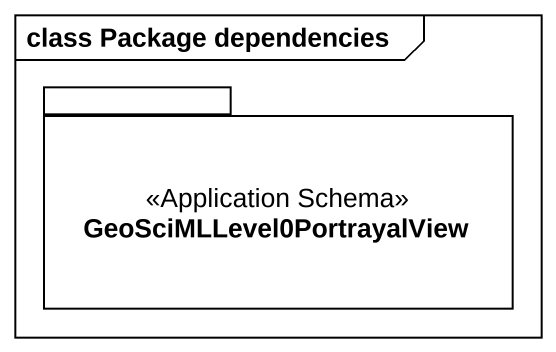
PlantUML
@startuml
mainframe class Package dependencies
package GeoSciMLLevel0PortrayalView <<Application Schema>> {
}
@enduml
